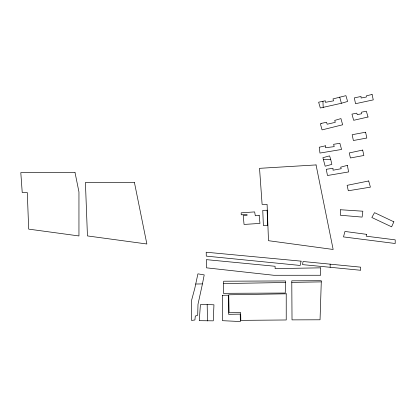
<?xml version="1.0" encoding="UTF-8"?>
<svg xmlns="http://www.w3.org/2000/svg" width="416" height="416" viewBox="0 0 416 416"><rect width="100%" height="100%" fill="white"/><g stroke="black" fill="none" stroke-linecap="round" stroke-linejoin="round"><path stroke-width="0.62" d="M285.527 282.5L285.241 293.046L223.397 293.322L223.657 281.211L285.501 280.935L285.527 282.5L223.699 283.556M321.277 281.887L320.044 319.79L292.022 319.878L291.782 280.831L321.256 280.717L321.277 281.887L291.808 282.391M202.446 283.915L204.214 274.903L197.912 273.842L194.797 288.345L191.636 300.113L191.526 320.424L194.901 319.977L195.312 316.061L197.709 315.24L197.99 304.299L202.446 283.915L195.686 284.029M341.396 103.267L347.61 101.457L345.925 95.659L332.998 98.909L333.564 100.838L325.4 102.336L325.338 100.771L318.63 102.211L320.315 108.004L341.396 103.267L339.695 97.079M323.45 159.63L330.694 159.344L331.869 164.377L325.172 166.202L322.889 157.695L329.586 155.87L330.694 159.344M207.178 304.533L200.413 304.647L199.264 320.679L213.278 320.835L213.949 304.808L207.178 304.533L207.48 320.934M330.184 267.285L302.593 264.633L303.02 261.503L360.63 267.155L360.688 270.275L330.184 267.285L330.127 264.16M322.941 101.26L323.196 107.5M222.466 295.292L222.456 320.679L240.349 321.542L240.209 314.127L228.618 314.324L228.264 295.194L222.466 295.292M340.538 209.747L340.278 215.228L362.118 217.1L362.84 211.208L340.538 209.747M366.47 234.328L366.205 236.189L395.2 239.85L395.2 243.506L343.486 236.912L344.952 231.452L366.47 234.328M301.08 261.144L300.191 265.455L206.279 256.121L206.206 252.221L301.08 261.144M393.858 221.811L391.622 226.824L371.836 217.506L374.525 212.654L393.858 221.811M321.786 123.261L320.356 123.713L322.057 129.896L342.644 124.784L340.938 118.596L334.724 120.406L335.286 122.34L327.142 124.223L326.581 122.294L321.786 123.261M347.37 165.344L340.678 167.175L341.224 168.714L333.065 170.212L332.982 168.256L326.258 169.307L327.475 175.51L348.608 171.938L347.37 165.344M372.076 94.458L366.33 95.857L366.376 97.027L361.098 98.02L361.036 96.455L354.323 97.895L355.529 103.709L373.266 99.882L372.076 94.458M368.03 117.005L353.657 120.307L351.952 114.124L356.751 113.152L357.297 114.696L361.608 113.74L361.546 112.18L366.34 111.212L368.03 117.005M325.468 145.803L319.238 147.222L319.961 153.057L341.572 149.464L339.872 143.281L333.627 144.31L334.204 146.63L325.546 147.753L325.468 145.803M362.669 150.067L349.248 152.942L350.418 157.976L363.86 155.49L362.669 150.067M368.696 180.97L347.116 185.338L348.306 190.762L370.401 187.153L368.696 180.97M365.612 132.22L352.175 134.706L353.376 140.52L366.818 138.034L365.612 132.22M259.152 215.244L255.304 215.784L254.66 211.905L241.16 212.826L241.238 214.776L247.031 214.547L247.068 215.327L243.204 215.483L244.052 224.437L259.969 223.418L259.152 215.244M316.051 164.923L259.532 168.334L262.106 204.365L267.103 204.37L268.481 240.692L333.154 249.47L316.051 164.923M267.108 210.22L262.761 210.387L263.38 225.545L267.727 225.378L267.108 210.22M320.533 267.842L275.127 268.616L275.08 266.276L206.346 259.636L206.497 267.836L273.801 275.278L320.668 275.257L320.533 267.842M286.224 293.81L228.738 294.793L229.07 312.754L240.666 312.556L240.812 320.362L286.224 319.977L286.224 293.81M75.041 172.619L20.8 172.619L22.225 192.514L27.295 192.514L28.683 229.128L78.952 235.95L78.952 191.948L75.041 172.619M134.425 182.478L85.42 182.478L87.448 235.924L146.869 243.994L134.425 182.478"/></g></svg>
